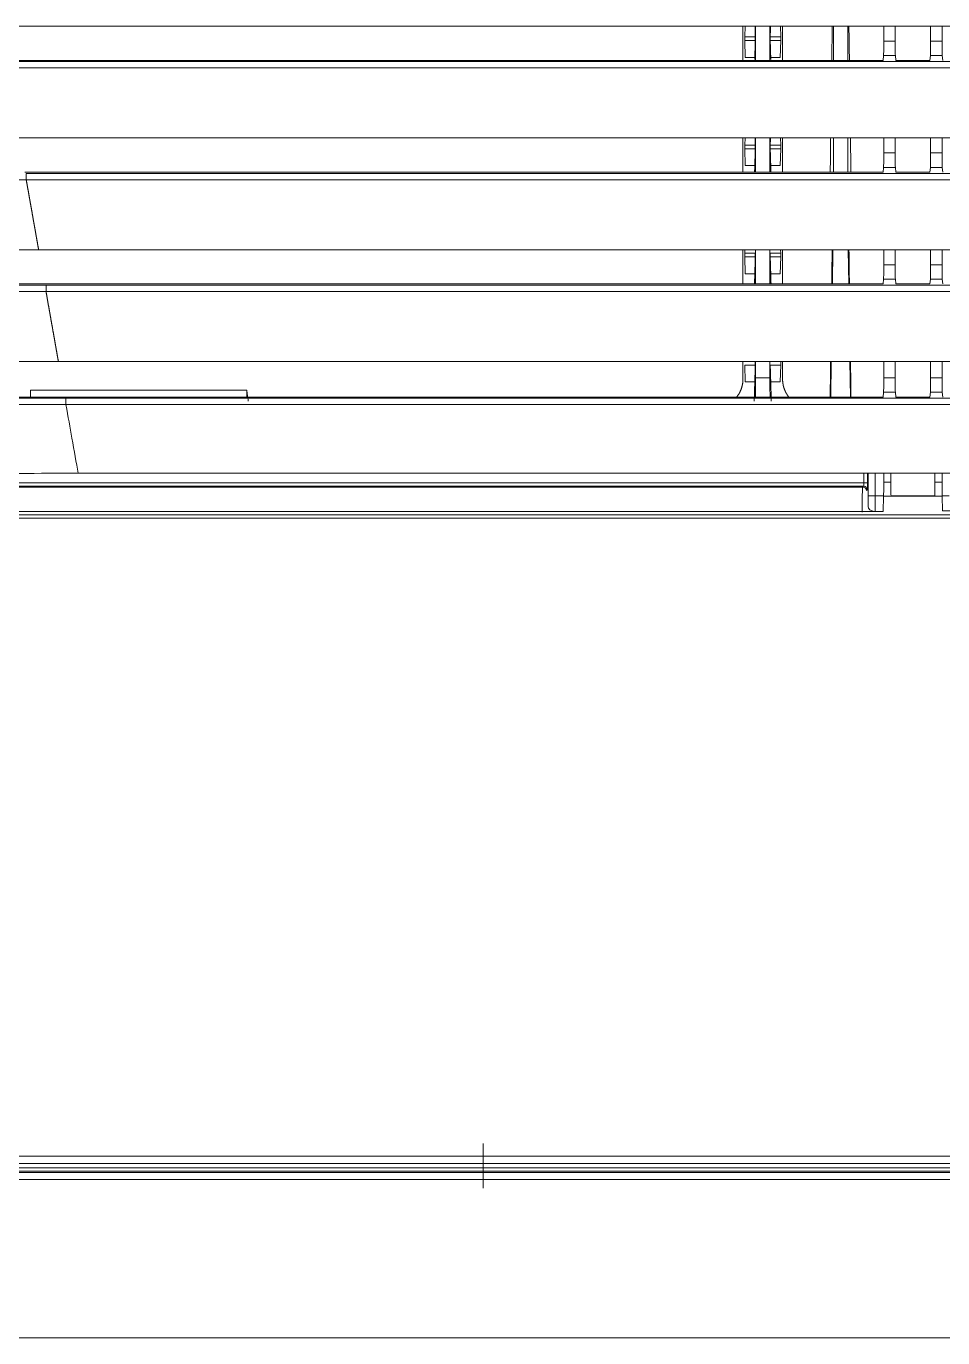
# Model space of a CAD drawing. Header units: inches. Extents: x 3778 to 56227, y -16914 to 35091.
# Drawn here: x 45700.4 to 45828.1, y 16069.8 to 16252.5 of the extents above; entities that cross this region are included whole.
import ezdxf

# ---------------------------------------------------------------- set-up
doc = ezdxf.new("R2010")
doc.units = ezdxf.units.IN
doc.header["$LTSCALE"] = 100
doc.header["$MEASUREMENT"] = 0
doc.layers.add('mark-B', color=2, linetype='Continuous', lineweight=20)
doc.layers.add('RC-LIGHT', color=7, linetype='Continuous')

# ---------------------------------------------------------------- blocks, each defined once
blk = doc.blocks.new('무풍1way 일반')
at = {"layer": 'mark-B'}
for p, q in [((-358.19, -177.07), (-234.95, -177.07)), ((-254.56, -181.84), (-254.56, -177.07)), ((-254.25, -177.07), (-254.3, -178.56)), ((-252.8, -177.07), (-252.8, -181.84)), ((-250.8, -181.84), (-250.8, -177.07)), ((-249.3, -178.56), (-249.35, -177.07)), ((-249.04, -177.07), (-249.04, -181.84)), ((-241.97, -181.84), (-241.97, -177.07)), ((-241.97, -181.84), (-241.97, -177.07)), ((-239.96, -177.07), (-239.96, -181.84)), ((-239.96, -177.07), (-239.96, -181.84)), ((-234.95, -179.17), (-234.95, -177.07)), ((-234.95, -177.07), (-233.35, -177.07)), ((-233.35, -177.07), (-233.35, -179.17)), ((-233.35, -177.07), (-228.42, -177.07)), ((-228.42, -179.17), (-228.42, -177.07)), ((-228.42, -177.07), (-226.82, -177.07)), ((-226.82, -179.17), (-226.82, -177.07)), ((-226.82, -177.07), (-109.43, -177.07)), ((-254.3, -178.56), (-252.84, -178.56)), ((-250.76, -178.56), (-249.3, -178.56)), ((-254.3, -179.08), (-254.23, -181.43)), ((-252.84, -179.08), (-254.3, -179.08)), ((-249.3, -179.08), (-250.76, -179.08)), ((-249.37, -181.43), (-249.3, -179.08)), ((-234.95, -179.17), (-233.35, -179.17)), ((-228.42, -179.17), (-226.82, -179.17)), ((-235.05, -181.84), (-357.34, -181.84)), ((-357.16, -182.01), (357.16, -182.01)), ((-252.91, -181.43), (-254.23, -181.43)), ((-249.37, -181.43), (-250.69, -181.43)), ((-235.05, -181.84), (-234.97, -181.17)), ((-233.33, -181.17), (-234.97, -181.17)), ((-233.33, -181.17), (-233.25, -181.84)), ((-228.52, -181.84), (-233.25, -181.84)), ((-228.52, -181.84), (-228.44, -181.17)), ((-226.8, -181.17), (-228.44, -181.17)), ((-226.72, -181.84), (-226.8, -181.17)), ((357.16, -182.89), (-357.16, -182.89)), ((-355.43, -192.64), (-234.95, -192.64)), ((-254.56, -197.41), (-254.56, -192.64)), ((-254.27, -192.64), (-254.3, -193.62)), ((-254.3, -193.62), (-252.84, -193.62)), ((-252.8, -192.64), (-252.8, -197.41)), ((-250.8, -197.41), (-250.8, -192.64)), ((-250.76, -193.62), (-249.3, -193.62)), ((-249.3, -193.62), (-249.33, -192.64)), ((-249.04, -192.64), (-249.04, -197.41)), ((-241.97, -197.41), (-241.97, -192.64)), ((-241.97, -197.41), (-241.97, -192.64)), ((-239.96, -192.64), (-239.96, -197.41)), ((-239.96, -192.64), (-239.96, -197.41)), ((-234.95, -194.73), (-234.95, -192.64)), ((-234.95, -192.64), (-233.35, -192.64)), ((-233.35, -192.64), (-233.35, -194.73)), ((-233.35, -192.64), (-228.42, -192.64)), ((-228.42, -194.73), (-228.42, -192.64)), ((-228.42, -192.64), (-226.82, -192.64)), ((-226.82, -194.73), (-226.82, -192.64)), ((-226.82, -192.64), (-109.43, -192.64)), ((-254.3, -194.14), (-254.23, -196.49)), ((-252.84, -194.14), (-254.3, -194.14)), ((-249.3, -194.14), (-250.76, -194.14)), ((-249.37, -196.49), (-249.3, -194.14)), ((-234.95, -194.73), (-233.35, -194.73)), ((-228.42, -194.73), (-226.82, -194.73)), ((-252.91, -196.49), (-254.23, -196.49)), ((-249.37, -196.49), (-250.69, -196.49)), ((-235.05, -197.41), (-234.97, -196.74)), ((-233.33, -196.74), (-234.97, -196.74)), ((-233.33, -196.74), (-233.25, -197.41)), ((-228.52, -197.41), (-228.44, -196.74)), ((-226.8, -196.74), (-228.44, -196.74)), ((-226.72, -197.41), (-226.8, -196.74)), ((-235.05, -197.41), (-354.59, -197.41)), ((-354.41, -197.57), (354.41, -197.57)), ((354.41, -198.46), (-354.41, -198.46)), ((-228.52, -197.41), (-233.25, -197.41)), ((-352.68, -208.2), (-234.95, -208.2)), ((-254.56, -212.97), (-254.56, -208.2)), ((-254.28, -208.2), (-254.3, -208.68)), ((-252.8, -208.2), (-252.8, -212.97)), ((-250.8, -212.97), (-250.8, -208.2)), ((-249.3, -208.68), (-249.32, -208.2)), ((-249.04, -208.2), (-249.04, -212.97)), ((-242.09, -212.97), (-242.03, -208.2)), ((-242.09, -212.97), (-242.03, -208.2)), ((-239.9, -208.2), (-239.83, -212.97)), ((-239.9, -208.2), (-239.83, -212.97)), ((-234.95, -210.3), (-234.95, -208.2)), ((-234.95, -208.2), (-233.35, -208.2)), ((-233.35, -208.2), (-233.35, -210.3)), ((-233.35, -208.2), (-228.42, -208.2)), ((-228.42, -210.3), (-228.42, -208.2)), ((-228.42, -208.2), (-226.82, -208.2)), ((-226.82, -210.3), (-226.82, -208.2)), ((-226.82, -208.2), (-109.43, -208.2)), ((-254.3, -208.68), (-252.84, -208.68)), ((-254.3, -209.2), (-254.23, -211.55)), ((-252.84, -209.2), (-254.3, -209.2)), ((-250.76, -208.68), (-249.3, -208.68)), ((-249.3, -209.2), (-250.76, -209.2)), ((-249.37, -211.55), (-249.3, -209.2)), ((-252.91, -211.55), (-254.23, -211.55)), ((-249.37, -211.55), (-250.69, -211.55)), ((-234.95, -210.3), (-233.35, -210.3)), ((-228.42, -210.3), (-226.82, -210.3)), ((-235.05, -212.97), (-351.84, -212.97)), ((-351.65, -213.14), (351.65, -213.14)), ((-235.05, -212.97), (-234.97, -212.3)), ((-233.33, -212.3), (-234.97, -212.3)), ((-233.33, -212.3), (-233.25, -212.97)), ((-228.52, -212.97), (-233.25, -212.97)), ((-228.52, -212.97), (-228.44, -212.3)), ((-226.8, -212.3), (-228.44, -212.3)), ((-226.72, -212.97), (-226.8, -212.3)), ((351.65, -214.02), (-351.65, -214.02)), ((-349.93, -223.77), (-234.95, -223.77)), ((-254.56, -226.23), (-254.56, -223.76)), ((-254.3, -224.27), (-254.23, -226.61)), ((-252.84, -224.27), (-254.3, -224.27)), ((-252.8, -223.76), (-252.8, -226.05)), ((-250.8, -226.05), (-250.8, -223.76)), ((-249.3, -224.27), (-250.76, -224.27)), ((-249.37, -226.61), (-249.3, -224.27)), ((-249.04, -223.76), (-249.04, -226.23)), ((-242.32, -228.72), (-242.25, -223.77)), ((-242.32, -228.72), (-242.25, -223.77)), ((-239.67, -223.77), (-239.6, -228.72)), ((-239.67, -223.77), (-239.6, -228.72)), ((-234.95, -226.06), (-234.95, -223.77)), ((-234.95, -223.77), (-233.35, -223.77)), ((-233.35, -223.77), (-233.35, -226.06)), ((-233.35, -223.77), (-228.42, -223.77)), ((-228.42, -226.06), (-228.42, -223.77)), ((-228.42, -223.77), (-226.82, -223.77)), ((-226.82, -226.06), (-226.82, -223.77)), ((-226.82, -223.77), (-109.43, -223.77)), ((-252.8, -226.05), (-250.8, -226.05)), ((-234.95, -226.06), (-233.35, -226.06)), ((-228.42, -226.06), (-226.82, -226.06)), ((-353.82, -227.77), (-353.82, -228.72)), ((-323.69, -228.72), (-323.69, -227.77)), ((-252.91, -226.61), (-254.23, -226.61)), ((-249.37, -226.61), (-250.69, -226.61)), ((-235.05, -228.72), (-234.97, -228.06)), ((-233.33, -228.06), (-234.97, -228.06)), ((-233.33, -228.06), (-233.25, -228.72)), ((-228.52, -228.72), (-228.44, -228.06)), ((-226.8, -228.06), (-228.44, -228.06)), ((-226.72, -228.72), (-226.8, -228.06)), ((-235.05, -228.72), (-349.05, -228.72)), ((-348.87, -228.89), (348.87, -228.89)), ((348.87, -229.77), (-348.87, -229.77)), ((-228.52, -228.72), (-233.25, -228.72)), ((-396.03, -240.65), (-237.72, -240.65)), ((-396.03, -240.65), (-237.72, -240.65)), ((-347.18, -239.33), (-234.95, -239.33)), ((-237.72, -240.65), (-237.72, -239.33)), ((-237.72, -240.65), (-237.72, -239.33)), ((-237.22, -240.65), (-237.72, -240.65)), ((-237.22, -240.65), (-237.72, -240.65)), ((-237.22, -239.33), (-237.22, -240.65)), ((-237.22, -239.33), (-237.22, -240.65)), ((-237.12, -242.49), (-237.12, -239.33)), ((-237.12, -242.49), (-237.12, -239.33)), ((-236.12, -239.33), (-236.12, -242.48)), ((-236.12, -239.33), (-236.12, -242.48)), ((-234.95, -240.59), (-234.95, -239.33)), ((-234.95, -239.33), (-233.95, -239.33)), ((-234.95, -240.59), (-233.95, -240.59)), ((-233.95, -239.33), (-233.95, -240.59)), ((-233.95, -239.33), (-227.82, -239.33)), ((-227.82, -240.59), (-227.82, -239.33)), ((-227.82, -239.33), (-226.82, -239.33)), ((-227.82, -240.59), (-226.82, -240.59)), ((-226.82, -240.59), (-226.82, -239.33)), ((-226.82, -239.33), (-109.43, -239.33)), ((-237.75, -241.15), (-431.52, -241.15)), ((-237.75, -241.15), (-431.52, -241.15)), ((-410.46, -241.26), (-237.86, -241.26)), ((-410.46, -241.26), (-237.86, -241.26)), ((-237.86, -241.26), (-237.75, -241.15)), ((-237.86, -241.26), (-237.75, -241.15)), ((-237.25, -241.65), (-237.36, -241.76)), ((-237.25, -241.65), (-237.36, -241.76)), ((-236.12, -242.48), (-234.96, -242.48)), ((-236.12, -242.48), (-234.96, -242.48)), ((-234.96, -242.54), (-235.04, -244.65)), ((-234.15, -242.54), (-234.96, -242.54)), ((-233.94, -242.54), (-234.15, -242.54)), ((-233.94, -242.48), (-227.83, -242.48)), ((-233.94, -242.48), (-227.83, -242.48)), ((-233.94, -242.54), (-227.83, -242.54)), ((-227.62, -242.54), (-227.83, -242.54)), ((-226.81, -242.54), (-227.62, -242.54)), ((-226.81, -242.48), (-225.82, -242.48)), ((-226.81, -242.48), (-225.82, -242.48)), ((-226.81, -242.54), (-226.74, -244.58)), ((-235.04, -244.65), (-437.6, -244.65)), ((-226.74, -244.58), (-109.52, -244.58)), ((476.32, -245.6), (-476.32, -245.6)), ((-464.1, -245.12), (464.1, -245.12)), ((-290.77, -332.68), (-290.77, -337.43)), ((-290.77, -337.57), (-290.77, -332.93)), ((-290.77, -333.08), (-290.77, -335.12)), ((-290.77, -333.78), (-290.77, -333.1)), ((-290.77, -333.44), (-290.77, -338.93)), ((-290.77, -334.62), (-290.77, -333.56)), ((-290.77, -335.68), (-290.77, -333.78)), ((-290.77, -333.79), (-290.77, -334.37)), ((-290.77, -333.93), (-290.77, -337.94)), ((-290.77, -338.1), (-290.77, -334.6)), ((-290.77, -335.12), (-290.77, -335.73)), ((-290.77, -337.43), (-290.77, -338.28)), ((-290.77, -338.03), (-290.77, -337.57))]:
    blk.add_line(p, q, dxfattribs=at)
for centre, major_axis, ratio, start_param, end_param in [((-234.97, -179.17), (0, -2.01), 0.008727, 0.069813, 1.570796), ((-233.33, -179.17), (0, -2.01), 0.008727, 4.712389, 6.213372), ((-228.44, -179.17), (0, -2.01), 0.008727, 0.069813, 1.570796), ((-226.8, -179.17), (0, -2.01), 0.008727, 4.712389, 6.213372), ((-234.97, -194.73), (0, -2.01), 0.008727, 0.069813, 1.570796), ((-233.33, -194.73), (0, -2.01), 0.008727, 4.712389, 6.213372), ((-228.44, -194.73), (0, -2.01), 0.008727, 0.069813, 1.570796), ((-226.8, -194.73), (0, -2.01), 0.008727, 4.712389, 6.213372), ((-234.97, -210.3), (0, -2.01), 0.008727, 0.069813, 1.570796), ((-233.33, -210.3), (0, -2.01), 0.008727, 4.712389, 6.213372), ((-228.44, -210.3), (0, -2.01), 0.008727, 0.069813, 1.570796), ((-226.8, -210.3), (0, -2.01), 0.008727, 4.712389, 6.213372), ((-234.97, -226.06), (0, -2.01), 0.008727, 0.069814, 1.570796), ((-233.33, -226.06), (0, -2.01), 0.008727, 4.712389, 6.213371), ((-228.44, -226.06), (0, -2.01), 0.008727, 0.069814, 1.570796), ((-226.8, -226.06), (0, -2.01), 0.008727, 4.712389, 6.213371), ((-237.75, -240.65), (-0.001, -0.502), 0.069841, 0.034992, 1.570882), ((-237.75, -240.65), (-0.001, -0.502), 0.069841, 0.034992, 1.570882), ((-237.25, -240.65), (0, -1), 0.034921, 0.034928, 1.570818), ((-237.25, -240.65), (0, -1), 0.034921, 0.034928, 1.570818), ((-234.97, -240.59), (0, -2.01), 0.008727, 0.245636, 1.570796), ((-233.93, -240.59), (0, -2.01), 0.008727, 4.712389, 6.033203), ((-227.84, -240.59), (0, -2.01), 0.008727, 0.249983, 1.570796), ((-226.8, -240.59), (0, -2.01), 0.008727, 4.712389, 6.037549), ((-237.86, -244.77), (0, -3.51), 0.029932, 3.176515, 4.712405), ((-237.86, -244.77), (0, -3.51), 0.029932, 3.176515, 4.712405), ((-237.86, -241.76), (-0.355, 0.355), 0.998782, 3.927295, 5.497483), ((-237.86, -241.76), (-0.355, 0.355), 0.998782, 3.927295, 5.497483), ((-237.75, -241.65), (-0.355, 0.355), 0.998782, 3.927295, 5.497483), ((-237.75, -241.65), (-0.355, 0.355), 0.998782, 3.927295, 5.497483), ((-237.19, -242.53), (0, -2.01), 0.034921, 0.785419, 1.588271), ((-237.19, -242.53), (0, -2.01), 0.034921, 0.785419, 1.588271), ((-236.12, -242.49), (-1, 0), 0.017452, 4.712389, 6.248273), ((-236.12, -242.49), (-1, 0), 0.017452, 4.712389, 6.248273), ((-236.19, -242.53), (0, -3.01), 0.023281, 0.785408, 1.588259), ((-236.19, -242.53), (0, -3.01), 0.023281, 0.785408, 1.588259), ((-236.14, -243.95), (-1, 0.04), 0.706884, 0.04936, 1.516504), ((-236.14, -243.95), (-1, 0.04), 0.706884, 0.04936, 1.516504)]:
    blk.add_ellipse(centre, major_axis=major_axis, ratio=ratio, start_param=start_param, end_param=end_param, dxfattribs=at)
for points, degree in [([(-252.88, -177.07), (-252.84, -178.56)], 1), ([(-250.76, -178.56), (-250.72, -177.07)], 1), ([(-242.12, -177.07), (-242.19, -181.84)], 1), ([(-242.12, -177.07), (-242.19, -181.84)], 1), ([(-239.8, -177.07), (-239.78, -178.66), (-239.76, -180.25), (-239.73, -181.84)], 3), ([(-239.8, -177.07), (-239.78, -178.66), (-239.76, -180.25), (-239.73, -181.84)], 3), ([(-252.84, -178.56), (-252.84, -178.6), (-252.84, -178.74), (-252.84, -178.9), (-252.84, -179.04), (-252.84, -179.08)], 2), ([(-250.76, -179.08), (-250.76, -179.04), (-250.76, -178.9), (-250.76, -178.74), (-250.76, -178.6), (-250.76, -178.56)], 2), ([(-252.84, -179.08), (-252.91, -181.43)], 1), ([(-250.69, -181.43), (-250.76, -179.08)], 1), ([(-252.91, -181.43), (-252.92, -181.72)], 1), ([(-250.68, -181.72), (-250.69, -181.43)], 1), ([(-252.87, -192.64), (-252.84, -193.62)], 1), ([(-252.84, -193.62), (-252.84, -193.66), (-252.84, -193.8), (-252.84, -193.96), (-252.84, -194.1), (-252.84, -194.14)], 2), ([(-250.76, -193.62), (-250.73, -192.64)], 1), ([(-250.76, -194.14), (-250.76, -194.1), (-250.76, -193.96), (-250.76, -193.8), (-250.76, -193.66), (-250.76, -193.62)], 2), ([(-242.34, -192.64), (-242.4, -197.41)], 1), ([(-242.34, -192.64), (-242.4, -197.41)], 1), ([(-239.58, -192.64), (-239.56, -194.23), (-239.54, -195.82), (-239.52, -197.41)], 3), ([(-239.58, -192.64), (-239.56, -194.23), (-239.54, -195.82), (-239.52, -197.41)], 3), ([(-252.84, -194.14), (-252.91, -196.49)], 1), ([(-250.69, -196.49), (-250.76, -194.14)], 1), ([(-252.91, -196.49), (-252.94, -197.41)], 1), ([(-250.66, -197.41), (-250.69, -196.49)], 1), ([(-242.13, -208.2), (-242.2, -212.97)], 1), ([(-242.13, -208.2), (-242.2, -212.97)], 1), ([(-239.79, -208.2), (-239.77, -209.79), (-239.75, -211.38), (-239.73, -212.97)], 3), ([(-239.79, -208.2), (-239.77, -209.79), (-239.75, -211.38), (-239.73, -212.97)], 3), ([(-252.84, -209.2), (-252.91, -211.55)], 1), ([(-252.84, -208.68), (-252.84, -208.72), (-252.84, -208.86), (-252.84, -209.02), (-252.84, -209.16), (-252.84, -209.2)], 2), ([(-250.76, -209.2), (-250.76, -209.16), (-250.76, -209.02), (-250.76, -208.86), (-250.76, -208.72), (-250.76, -208.68)], 2), ([(-250.69, -211.55), (-250.76, -209.2)], 1), ([(-252.91, -211.55), (-252.95, -212.97)], 1), ([(-250.65, -212.97), (-250.69, -211.55)], 1), ([(-252.84, -224.27), (-252.91, -226.61)], 1), ([(-252.84, -223.74), (-252.84, -223.78), (-252.84, -223.92), (-252.84, -224.08), (-252.84, -224.22), (-252.84, -224.27)], 2), ([(-250.69, -226.61), (-250.76, -224.27)], 1), ([(-242.35, -223.77), (-242.41, -228.72)], 1), ([(-242.35, -223.77), (-242.41, -228.72)], 1), ([(-239.58, -223.77), (-239.55, -225.42), (-239.53, -227.07), (-239.51, -228.72)], 3), ([(-239.58, -223.77), (-239.55, -225.42), (-239.53, -227.07), (-239.51, -228.72)], 3), ([(-323.69, -227.77), (-353.82, -227.77)], 1), ([(-323.47, -229.28), (-323.69, -227.77)], 1), ([(-252.91, -226.61), (-252.99, -229.28)], 1), ([(-250.61, -229.28), (-250.69, -226.61)], 1), ([(-449.65, -336.71), (-299.77, -336.71), (-149.88, -336.71), (0, -336.71)], 3), ([(-449.65, -336.71), (-299.77, -336.71), (-149.88, -336.71), (0, -336.71)], 3), ([(-164.96, -336.56), (-247.78, -336.56), (-330.6, -336.56), (-413.41, -336.56)], 3), ([(-164.96, -336.56), (-247.78, -336.56), (-330.6, -336.56), (-413.41, -336.56)], 3)]:
    blk.add_open_spline(points, degree=degree, dxfattribs=at)
for points, degree, knots in [([(-254.3, -178.56), (-254.3, -178.56), (-254.3, -178.56), (-254.3, -178.57), (-254.3, -178.57), (-254.3, -178.58), (-254.3, -178.58), (-254.3, -178.59), (-254.3, -178.59), (-254.3, -178.6), (-254.3, -178.6), (-254.3, -178.61), (-254.3, -178.62), (-254.3, -178.62), (-254.3, -178.63), (-254.3, -178.64), (-254.3, -178.64), (-254.3, -178.65), (-254.3, -178.65), (-254.3, -178.66), (-254.3, -178.67), (-254.3, -178.68), (-254.3, -178.68), (-254.3, -178.69), (-254.3, -178.7), (-254.3, -178.7), (-254.3, -178.71), (-254.3, -178.72), (-254.3, -178.73), (-254.3, -178.73), (-254.3, -178.74), (-254.3, -178.75), (-254.3, -178.75), (-254.3, -178.76), (-254.3, -178.77), (-254.3, -178.78), (-254.3, -178.78), (-254.3, -178.79), (-254.3, -178.8), (-254.3, -178.8), (-254.3, -178.81), (-254.3, -178.82), (-254.3, -178.83), (-254.3, -178.85), (-254.3, -178.86), (-254.3, -178.88), (-254.3, -178.89), (-254.3, -178.91), (-254.3, -178.92), (-254.3, -178.93), (-254.3, -178.95), (-254.3, -178.96), (-254.3, -178.98), (-254.3, -178.99), (-254.3, -179), (-254.3, -179.02), (-254.3, -179.03), (-254.3, -179.04), (-254.3, -179.05), (-254.3, -179.06), (-254.3, -179.07), (-254.3, -179.08), (-254.3, -179.08)], 3, [0, 0, 0, 0, 0.013747, 0.027429, 0.041048, 0.054602, 0.068093, 0.08152, 0.094883, 0.108181, 0.121416, 0.134587, 0.147694, 0.160737, 0.173716, 0.186631, 0.199482, 0.212269, 0.224992, 0.237651, 0.250246, 0.262777, 0.275245, 0.287648, 0.299987, 0.312263, 0.324474, 0.336622, 0.348705, 0.360725, 0.372681, 0.384573, 0.3964, 0.408164, 0.419864, 0.4315, 0.443072, 0.454581, 0.466025, 0.477405, 0.488722, 0.499974, 0.52253, 0.545343, 0.568414, 0.591742, 0.615327, 0.63917, 0.66327, 0.687627, 0.712242, 0.737115, 0.762244, 0.787632, 0.813276, 0.839179, 0.865338, 0.891756, 0.91843, 0.945363, 0.972553, 1, 1, 1, 1]), ([(-249.3, -179.08), (-249.3, -179.08), (-249.3, -179.08), (-249.3, -179.07), (-249.3, -179.07), (-249.3, -179.06), (-249.3, -179.06), (-249.3, -179.05), (-249.3, -179.05), (-249.3, -179.04), (-249.3, -179.03), (-249.3, -179.03), (-249.3, -179.02), (-249.3, -179.02), (-249.3, -179.01), (-249.3, -179), (-249.3, -179), (-249.3, -178.99), (-249.3, -178.98), (-249.3, -178.98), (-249.3, -178.97), (-249.3, -178.96), (-249.3, -178.96), (-249.3, -178.95), (-249.3, -178.94), (-249.3, -178.93), (-249.3, -178.93), (-249.3, -178.92), (-249.3, -178.91), (-249.3, -178.91), (-249.3, -178.9), (-249.3, -178.89), (-249.3, -178.88), (-249.3, -178.88), (-249.3, -178.87), (-249.3, -178.86), (-249.3, -178.85), (-249.3, -178.85), (-249.3, -178.84), (-249.3, -178.83), (-249.3, -178.83), (-249.3, -178.82), (-249.3, -178.8), (-249.3, -178.79), (-249.3, -178.78), (-249.3, -178.76), (-249.3, -178.75), (-249.3, -178.73), (-249.3, -178.72), (-249.3, -178.7), (-249.3, -178.69), (-249.3, -178.68), (-249.3, -178.66), (-249.3, -178.65), (-249.3, -178.64), (-249.3, -178.62), (-249.3, -178.61), (-249.3, -178.6), (-249.3, -178.59), (-249.3, -178.58), (-249.3, -178.57), (-249.3, -178.56), (-249.3, -178.56)], 3, [0, 0, 0, 0, 0.013748, 0.027432, 0.041052, 0.054607, 0.068099, 0.081527, 0.09489, 0.10819, 0.121425, 0.134597, 0.147704, 0.160748, 0.173727, 0.186643, 0.199494, 0.212281, 0.225005, 0.237664, 0.250259, 0.262791, 0.275258, 0.287661, 0.3, 0.312275, 0.324487, 0.336634, 0.348717, 0.360736, 0.372691, 0.384582, 0.39641, 0.408173, 0.419872, 0.431507, 0.443078, 0.454585, 0.466029, 0.477408, 0.488723, 0.499974, 0.522542, 0.545365, 0.568445, 0.591781, 0.615372, 0.639221, 0.663325, 0.687685, 0.712302, 0.737175, 0.762304, 0.78769, 0.813331, 0.839229, 0.865384, 0.891794, 0.918461, 0.945384, 0.972564, 1, 1, 1, 1]), ([(-254.3, -193.62), (-254.3, -193.62), (-254.3, -193.62), (-254.3, -193.63), (-254.3, -193.63), (-254.3, -193.64), (-254.3, -193.64), (-254.3, -193.65), (-254.3, -193.65), (-254.3, -193.66), (-254.3, -193.67), (-254.3, -193.67), (-254.3, -193.68), (-254.3, -193.68), (-254.3, -193.69), (-254.3, -193.7), (-254.3, -193.7), (-254.3, -193.71), (-254.3, -193.72), (-254.3, -193.72), (-254.3, -193.73), (-254.3, -193.74), (-254.3, -193.74), (-254.3, -193.75), (-254.3, -193.76), (-254.3, -193.77), (-254.3, -193.77), (-254.3, -193.78), (-254.3, -193.79), (-254.3, -193.79), (-254.3, -193.8), (-254.3, -193.81), (-254.3, -193.82), (-254.3, -193.82), (-254.3, -193.83), (-254.3, -193.84), (-254.3, -193.85), (-254.3, -193.85), (-254.3, -193.86), (-254.3, -193.87), (-254.3, -193.87), (-254.3, -193.88), (-254.3, -193.9), (-254.3, -193.91), (-254.3, -193.92), (-254.3, -193.94), (-254.3, -193.95), (-254.3, -193.97), (-254.3, -193.98), (-254.3, -194), (-254.3, -194.01), (-254.3, -194.02), (-254.3, -194.04), (-254.3, -194.05), (-254.3, -194.06), (-254.3, -194.08), (-254.3, -194.09), (-254.3, -194.1), (-254.3, -194.11), (-254.3, -194.12), (-254.3, -194.13), (-254.3, -194.14), (-254.3, -194.14)], 3, [0, 0, 0, 0, 0.013747, 0.027429, 0.041048, 0.054602, 0.068093, 0.08152, 0.094883, 0.108181, 0.121416, 0.134587, 0.147694, 0.160737, 0.173716, 0.186631, 0.199482, 0.212269, 0.224992, 0.237651, 0.250246, 0.262777, 0.275245, 0.287648, 0.299987, 0.312263, 0.324474, 0.336622, 0.348705, 0.360725, 0.372681, 0.384573, 0.3964, 0.408164, 0.419864, 0.4315, 0.443072, 0.454581, 0.466025, 0.477405, 0.488722, 0.499974, 0.52253, 0.545343, 0.568414, 0.591742, 0.615327, 0.63917, 0.66327, 0.687627, 0.712242, 0.737115, 0.762244, 0.787632, 0.813276, 0.839179, 0.865338, 0.891756, 0.91843, 0.945363, 0.972553, 1, 1, 1, 1]), ([(-249.3, -194.14), (-249.3, -194.14), (-249.3, -194.14), (-249.3, -194.13), (-249.3, -194.13), (-249.3, -194.12), (-249.3, -194.12), (-249.3, -194.11), (-249.3, -194.11), (-249.3, -194.1), (-249.3, -194.1), (-249.3, -194.09), (-249.3, -194.08), (-249.3, -194.08), (-249.3, -194.07), (-249.3, -194.06), (-249.3, -194.06), (-249.3, -194.05), (-249.3, -194.05), (-249.3, -194.04), (-249.3, -194.03), (-249.3, -194.02), (-249.3, -194.02), (-249.3, -194.01), (-249.3, -194), (-249.3, -194), (-249.3, -193.99), (-249.3, -193.98), (-249.3, -193.97), (-249.3, -193.97), (-249.3, -193.96), (-249.3, -193.95), (-249.3, -193.95), (-249.3, -193.94), (-249.3, -193.93), (-249.3, -193.92), (-249.3, -193.92), (-249.3, -193.91), (-249.3, -193.9), (-249.3, -193.9), (-249.3, -193.89), (-249.3, -193.88), (-249.3, -193.87), (-249.3, -193.85), (-249.3, -193.84), (-249.3, -193.82), (-249.3, -193.81), (-249.3, -193.79), (-249.3, -193.78), (-249.3, -193.77), (-249.3, -193.75), (-249.3, -193.74), (-249.3, -193.72), (-249.3, -193.71), (-249.3, -193.7), (-249.3, -193.68), (-249.3, -193.67), (-249.3, -193.66), (-249.3, -193.65), (-249.3, -193.64), (-249.3, -193.63), (-249.3, -193.62), (-249.3, -193.62)], 3, [0, 0, 0, 0, 0.013748, 0.027432, 0.041052, 0.054607, 0.068099, 0.081527, 0.09489, 0.10819, 0.121425, 0.134597, 0.147704, 0.160748, 0.173727, 0.186643, 0.199494, 0.212281, 0.225005, 0.237664, 0.250259, 0.262791, 0.275258, 0.287661, 0.3, 0.312275, 0.324487, 0.336634, 0.348717, 0.360736, 0.372691, 0.384582, 0.39641, 0.408173, 0.419872, 0.431507, 0.443078, 0.454585, 0.466029, 0.477408, 0.488723, 0.499974, 0.522542, 0.545365, 0.568445, 0.591781, 0.615372, 0.639221, 0.663325, 0.687685, 0.712302, 0.737175, 0.762304, 0.78769, 0.813331, 0.839229, 0.865384, 0.891794, 0.918461, 0.945384, 0.972564, 1, 1, 1, 1]), ([(-354.41, -198.46), (-354.75, -198.46), (-355.09, -198.46), (-355.77, -198.46), (-356.79, -198.46), (-359.17, -198.46), (-361.21, -198.45), (-365.28, -198.45), (-368, -198.44), (-376.16, -198.43), (-381.6, -198.41), (-389.76, -198.38), (-392.48, -198.37), (-397.91, -198.34), (-400.63, -198.32), (-406.07, -198.29), (-408.79, -198.27), (-414.22, -198.24), (-416.94, -198.22), (-422.38, -198.18), (-425.1, -198.16), (-430.53, -198.11), (-433.25, -198.09), (-438.69, -198.05), (-441.4, -198.03), (-446.84, -197.99), (-449.56, -197.97), (-457.71, -197.91), (-463.15, -197.88), (-471.31, -197.85), (-474.03, -197.84), (-479.46, -197.83), (-482.18, -197.83), (-484.9, -197.83)], 3, [0, 0, 0, 0, 0.007812, 0.007812, 0.015625, 0.03125, 0.0625, 0.0625, 0.125, 0.125, 0.25, 0.25, 0.3125, 0.3125, 0.375, 0.375, 0.4375, 0.4375, 0.5, 0.5, 0.5625, 0.5625, 0.625, 0.625, 0.6875, 0.6875, 0.75, 0.75, 0.875, 0.875, 0.9375, 0.9375, 1, 1, 1, 1]), ([(-354.41, -197.57), (-354.41, -197.58), (-354.41, -197.59), (-354.41, -197.62), (-354.41, -197.65), (-354.41, -197.71), (-354.41, -197.74), (-354.41, -197.83), (-354.41, -197.87), (-354.41, -197.96), (-354.41, -198.01), (-354.41, -198.11), (-354.41, -198.16), (-354.41, -198.26), (-354.41, -198.3), (-354.41, -198.39), (-354.41, -198.42), (-354.41, -198.46)], 3, [0, 0, 0, 0, 0.125, 0.125, 0.25, 0.25, 0.375, 0.375, 0.5, 0.5, 0.625, 0.625, 0.75, 0.75, 0.875, 0.875, 1, 1, 1, 1]), ([(-354.41, -198.46), (-354.4, -198.49), (-354.39, -198.55), (-354.37, -198.64), (-354.36, -198.74), (-354.34, -198.83), (-354.32, -198.92), (-354.31, -199.02), (-354.29, -199.11), (-354.27, -199.2), (-354.26, -199.29), (-354.24, -199.39), (-354.23, -199.48), (-354.21, -199.57), (-354.19, -199.66), (-354.18, -199.75), (-354.16, -199.84), (-354.14, -199.93), (-354.13, -200.02), (-354.11, -200.11), (-354.1, -200.2), (-354.08, -200.29), (-354.06, -200.38), (-354.05, -200.47), (-354.03, -200.56), (-354.02, -200.65), (-354, -200.74), (-353.99, -200.83), (-353.97, -200.92), (-353.95, -201.01), (-353.94, -201.1), (-353.92, -201.18), (-353.91, -201.27), (-353.89, -201.36), (-353.88, -201.45), (-353.86, -201.53), (-353.85, -201.62), (-353.83, -201.71), (-353.82, -201.79), (-353.8, -201.88), (-353.78, -201.97), (-353.77, -202.05), (-353.75, -202.14), (-353.74, -202.22), (-353.72, -202.31), (-353.71, -202.39), (-353.69, -202.48), (-353.68, -202.56), (-353.66, -202.65), (-353.65, -202.73), (-353.63, -202.82), (-353.62, -202.9), (-353.6, -202.98), (-353.59, -203.07), (-353.58, -203.15), (-353.56, -203.23), (-353.55, -203.32), (-353.53, -203.4), (-353.52, -203.48), (-353.5, -203.56), (-353.49, -203.65), (-353.47, -203.73), (-353.46, -203.81), (-353.44, -203.89), (-353.43, -203.97), (-353.42, -204.05), (-353.4, -204.13), (-353.39, -204.22), (-353.37, -204.3), (-353.36, -204.38), (-353.34, -204.46), (-353.33, -204.54), (-353.32, -204.62), (-353.3, -204.7), (-353.29, -204.77), (-353.27, -204.85), (-353.26, -204.93), (-353.25, -205.01), (-353.23, -205.09), (-353.22, -205.17), (-353.2, -205.25), (-353.19, -205.32), (-353.18, -205.4), (-353.16, -205.48), (-353.15, -205.56), (-353.14, -205.63), (-353.12, -205.71), (-353.11, -205.79), (-353.1, -205.86), (-353.08, -205.94), (-353.07, -206.02), (-353.06, -206.09), (-353.04, -206.17), (-353.03, -206.24), (-353.02, -206.32), (-353, -206.39), (-352.99, -206.47), (-352.98, -206.54), (-352.96, -206.62), (-352.95, -206.69), (-352.94, -206.76), (-352.92, -206.84), (-352.91, -206.91), (-352.9, -206.98), (-352.88, -207.06), (-352.87, -207.13), (-352.86, -207.2), (-352.85, -207.28), (-352.83, -207.35), (-352.82, -207.42), (-352.81, -207.49), (-352.79, -207.56), (-352.78, -207.64), (-352.77, -207.71), (-352.76, -207.78), (-352.74, -207.85), (-352.73, -207.92), (-352.72, -207.99), (-352.71, -208.06), (-352.69, -208.13), (-352.69, -208.18), (-352.68, -208.2)], 3, [0, 0, 0, 0, 0.008438, 0.016875, 0.02531, 0.033743, 0.042175, 0.050606, 0.059035, 0.067462, 0.075889, 0.084314, 0.092737, 0.10116, 0.109581, 0.118001, 0.126419, 0.134836, 0.143253, 0.151668, 0.160081, 0.168494, 0.176906, 0.185317, 0.193726, 0.202135, 0.210542, 0.218949, 0.227355, 0.235759, 0.244163, 0.252566, 0.260968, 0.26937, 0.27777, 0.28617, 0.294569, 0.302968, 0.311365, 0.319762, 0.328159, 0.336554, 0.344949, 0.353344, 0.361738, 0.370132, 0.378525, 0.386917, 0.395309, 0.403701, 0.412092, 0.420483, 0.428874, 0.437264, 0.445654, 0.454044, 0.462434, 0.470823, 0.479212, 0.487601, 0.49599, 0.504379, 0.512767, 0.521156, 0.529544, 0.537933, 0.546321, 0.55471, 0.563098, 0.571487, 0.579875, 0.588264, 0.596653, 0.605043, 0.613432, 0.621822, 0.630212, 0.638602, 0.646992, 0.655383, 0.663774, 0.672166, 0.680558, 0.68895, 0.697343, 0.705737, 0.71413, 0.722525, 0.73092, 0.739315, 0.747711, 0.756108, 0.764506, 0.772904, 0.781303, 0.789702, 0.798102, 0.806503, 0.814905, 0.823308, 0.831712, 0.840116, 0.848521, 0.856928, 0.865335, 0.873743, 0.882152, 0.890562, 0.898974, 0.907386, 0.915799, 0.924214, 0.93263, 0.941047, 0.949465, 0.957884, 0.966305, 0.974727, 0.98315, 0.991574, 1, 1, 1, 1]), ([(-352.68, -208.2), (-358.12, -208.2), (-368.99, -208.33), (-385.24, -208.8), (-401.44, -209.46), (-417.59, -210.21), (-430.96, -210.83), (-438.97, -211.17), (-441.58, -211.28)], 3, [0, 0, 0, 0, 0.182341, 0.364682, 0.547023, 0.729364, 0.911705, 1, 1, 1, 1]), ([(-254.3, -208.68), (-254.3, -208.68), (-254.3, -208.69), (-254.3, -208.69), (-254.3, -208.7), (-254.3, -208.7), (-254.3, -208.71), (-254.3, -208.71), (-254.3, -208.72), (-254.3, -208.72), (-254.3, -208.73), (-254.3, -208.73), (-254.3, -208.74), (-254.3, -208.75), (-254.3, -208.75), (-254.3, -208.76), (-254.3, -208.77), (-254.3, -208.77), (-254.3, -208.78), (-254.3, -208.79), (-254.3, -208.79), (-254.3, -208.8), (-254.3, -208.81), (-254.3, -208.81), (-254.3, -208.82), (-254.3, -208.83), (-254.3, -208.83), (-254.3, -208.84), (-254.3, -208.85), (-254.3, -208.86), (-254.3, -208.86), (-254.3, -208.87), (-254.3, -208.88), (-254.3, -208.89), (-254.3, -208.89), (-254.3, -208.9), (-254.3, -208.91), (-254.3, -208.91), (-254.3, -208.92), (-254.3, -208.93), (-254.3, -208.94), (-254.3, -208.95), (-254.3, -208.96), (-254.3, -208.97), (-254.3, -208.99), (-254.3, -209), (-254.3, -209.02), (-254.3, -209.03), (-254.3, -209.04), (-254.3, -209.06), (-254.3, -209.07), (-254.3, -209.09), (-254.3, -209.1), (-254.3, -209.11), (-254.3, -209.13), (-254.3, -209.14), (-254.3, -209.15), (-254.3, -209.16), (-254.3, -209.17), (-254.3, -209.19), (-254.3, -209.19), (-254.3, -209.2), (-254.3, -209.2)], 3, [0, 0, 0, 0, 0.013747, 0.027429, 0.041048, 0.054602, 0.068093, 0.08152, 0.094883, 0.108181, 0.121416, 0.134587, 0.147694, 0.160737, 0.173716, 0.186631, 0.199482, 0.212269, 0.224992, 0.237651, 0.250246, 0.262777, 0.275245, 0.287648, 0.299987, 0.312263, 0.324474, 0.336622, 0.348705, 0.360725, 0.372681, 0.384573, 0.3964, 0.408164, 0.419864, 0.4315, 0.443072, 0.454581, 0.466025, 0.477405, 0.488722, 0.499974, 0.52253, 0.545343, 0.568414, 0.591742, 0.615327, 0.63917, 0.66327, 0.687627, 0.712242, 0.737115, 0.762244, 0.787632, 0.813276, 0.839179, 0.865338, 0.891756, 0.91843, 0.945363, 0.972553, 1, 1, 1, 1]), ([(-249.3, -209.2), (-249.3, -209.2), (-249.3, -209.2), (-249.3, -209.19), (-249.3, -209.19), (-249.3, -209.19), (-249.3, -209.18), (-249.3, -209.17), (-249.3, -209.17), (-249.3, -209.16), (-249.3, -209.16), (-249.3, -209.15), (-249.3, -209.15), (-249.3, -209.14), (-249.3, -209.13), (-249.3, -209.13), (-249.3, -209.12), (-249.3, -209.11), (-249.3, -209.11), (-249.3, -209.1), (-249.3, -209.09), (-249.3, -209.09), (-249.3, -209.08), (-249.3, -209.07), (-249.3, -209.07), (-249.3, -209.06), (-249.3, -209.05), (-249.3, -209.04), (-249.3, -209.04), (-249.3, -209.03), (-249.3, -209.02), (-249.3, -209.02), (-249.3, -209.01), (-249.3, -209), (-249.3, -208.99), (-249.3, -208.99), (-249.3, -208.98), (-249.3, -208.97), (-249.3, -208.96), (-249.3, -208.96), (-249.3, -208.95), (-249.3, -208.94), (-249.3, -208.93), (-249.3, -208.91), (-249.3, -208.9), (-249.3, -208.89), (-249.3, -208.87), (-249.3, -208.86), (-249.3, -208.84), (-249.3, -208.83), (-249.3, -208.81), (-249.3, -208.8), (-249.3, -208.79), (-249.3, -208.77), (-249.3, -208.76), (-249.3, -208.75), (-249.3, -208.73), (-249.3, -208.72), (-249.3, -208.71), (-249.3, -208.7), (-249.3, -208.69), (-249.3, -208.69), (-249.3, -208.68)], 3, [0, 0, 0, 0, 0.013748, 0.027432, 0.041052, 0.054607, 0.068099, 0.081527, 0.09489, 0.10819, 0.121425, 0.134597, 0.147704, 0.160748, 0.173727, 0.186643, 0.199494, 0.212281, 0.225005, 0.237664, 0.250259, 0.262791, 0.275258, 0.287661, 0.3, 0.312275, 0.324487, 0.336634, 0.348717, 0.360736, 0.372691, 0.384582, 0.39641, 0.408173, 0.419872, 0.431507, 0.443078, 0.454585, 0.466029, 0.477408, 0.488723, 0.499974, 0.522542, 0.545365, 0.568445, 0.591781, 0.615372, 0.639221, 0.663325, 0.687685, 0.712302, 0.737175, 0.762304, 0.78769, 0.813331, 0.839229, 0.865384, 0.891794, 0.918461, 0.945384, 0.972564, 1, 1, 1, 1]), ([(-351.65, -214.02), (-351.99, -214.02), (-352.33, -214.02), (-353.01, -214.02), (-354.03, -214.02), (-356.41, -214.02), (-358.45, -214.02), (-362.53, -214.01), (-365.25, -214.01), (-373.41, -213.99), (-378.84, -213.98), (-387, -213.95), (-389.72, -213.94), (-395.16, -213.91), (-397.88, -213.9), (-403.31, -213.86), (-406.03, -213.85), (-411.47, -213.81), (-414.18, -213.79), (-419.62, -213.76), (-422.34, -213.74), (-427.77, -213.69), (-430.49, -213.67), (-435.93, -213.63), (-438.65, -213.61), (-444.08, -213.57), (-446.8, -213.56), (-454.95, -213.5), (-460.39, -213.48), (-468.55, -213.44), (-471.27, -213.44), (-476.7, -213.42), (-479.42, -213.42), (-482.14, -213.42)], 3, [0, 0, 0, 0, 0.007812, 0.007812, 0.015625, 0.03125, 0.0625, 0.0625, 0.125, 0.125, 0.25, 0.25, 0.3125, 0.3125, 0.375, 0.375, 0.4375, 0.4375, 0.5, 0.5, 0.5625, 0.5625, 0.625, 0.625, 0.6875, 0.6875, 0.75, 0.75, 0.875, 0.875, 0.9375, 0.9375, 1, 1, 1, 1]), ([(-469.06, -212.94), (-464.16, -212.95), (-459.27, -212.95), (-449.49, -212.97), (-444.6, -212.98), (-437.26, -213), (-434.81, -213), (-429.92, -213.01), (-427.48, -213.02), (-422.59, -213.03), (-417.7, -213.04), (-410.36, -213.06), (-403.02, -213.08), (-398.13, -213.09), (-390.8, -213.1), (-385.9, -213.11), (-376.12, -213.12), (-368.78, -213.13), (-361.44, -213.13), (-356.55, -213.14), (-354.1, -213.14), (-351.65, -213.14)], 3, [0, 0, 0, 0, 0.125, 0.125, 0.25, 0.25, 0.3125, 0.3125, 0.375, 0.375, 0.4375, 0.5, 0.5625, 0.625, 0.625, 0.75, 0.75, 0.875, 0.9375, 0.9375, 1, 1, 1, 1]), ([(-443.05, -212.83), (-439.25, -212.84), (-435.45, -212.85), (-427.85, -212.86), (-424.05, -212.87), (-416.45, -212.89), (-412.65, -212.9), (-405.05, -212.91), (-401.25, -212.92), (-393.65, -212.93), (-389.85, -212.94), (-382.25, -212.95), (-378.45, -212.96), (-370.85, -212.96), (-367.04, -212.97), (-359.44, -212.97), (-355.64, -212.97), (-351.84, -212.97)], 3, [0, 0, 0, 0, 0.125, 0.125, 0.25, 0.25, 0.375, 0.375, 0.5, 0.5, 0.625, 0.625, 0.75, 0.75, 0.875, 0.875, 1, 1, 1, 1]), ([(-351.65, -213.14), (-351.65, -213.14), (-351.65, -213.15), (-351.65, -213.19), (-351.65, -213.21), (-351.65, -213.27), (-351.65, -213.31), (-351.65, -213.39), (-351.65, -213.43), (-351.65, -213.53), (-351.65, -213.58), (-351.65, -213.68), (-351.65, -213.73), (-351.65, -213.82), (-351.65, -213.87), (-351.65, -213.95), (-351.65, -213.99), (-351.65, -214.02)], 3, [0, 0, 0, 0, 0.125, 0.125, 0.25, 0.25, 0.375, 0.375, 0.5, 0.5, 0.625, 0.625, 0.75, 0.75, 0.875, 0.875, 1, 1, 1, 1]), ([(-351.65, -214.02), (-351.65, -214.05), (-351.64, -214.11), (-351.62, -214.21), (-351.6, -214.3), (-351.59, -214.39), (-351.57, -214.49), (-351.55, -214.58), (-351.54, -214.67), (-351.52, -214.77), (-351.5, -214.86), (-351.49, -214.95), (-351.47, -215.04), (-351.46, -215.13), (-351.44, -215.22), (-351.42, -215.32), (-351.41, -215.41), (-351.39, -215.5), (-351.38, -215.59), (-351.36, -215.68), (-351.34, -215.77), (-351.33, -215.86), (-351.31, -215.95), (-351.3, -216.04), (-351.28, -216.13), (-351.26, -216.22), (-351.25, -216.31), (-351.23, -216.39), (-351.22, -216.48), (-351.2, -216.57), (-351.19, -216.66), (-351.17, -216.75), (-351.16, -216.84), (-351.14, -216.92), (-351.12, -217.01), (-351.11, -217.1), (-351.09, -217.18), (-351.08, -217.27), (-351.06, -217.36), (-351.05, -217.44), (-351.03, -217.53), (-351.02, -217.62), (-351, -217.7), (-350.99, -217.79), (-350.97, -217.87), (-350.96, -217.96), (-350.94, -218.04), (-350.93, -218.13), (-350.91, -218.21), (-350.9, -218.3), (-350.88, -218.38), (-350.87, -218.46), (-350.85, -218.55), (-350.84, -218.63), (-350.82, -218.72), (-350.81, -218.8), (-350.79, -218.88), (-350.78, -218.96), (-350.76, -219.05), (-350.75, -219.13), (-350.73, -219.21), (-350.72, -219.29), (-350.71, -219.37), (-350.69, -219.46), (-350.68, -219.54), (-350.66, -219.62), (-350.65, -219.7), (-350.63, -219.78), (-350.62, -219.86), (-350.61, -219.94), (-350.59, -220.02), (-350.58, -220.1), (-350.56, -220.18), (-350.55, -220.26), (-350.54, -220.34), (-350.52, -220.42), (-350.51, -220.5), (-350.49, -220.58), (-350.48, -220.65), (-350.47, -220.73), (-350.45, -220.81), (-350.44, -220.89), (-350.42, -220.97), (-350.41, -221.04), (-350.4, -221.12), (-350.38, -221.2), (-350.37, -221.27), (-350.36, -221.35), (-350.34, -221.43), (-350.33, -221.5), (-350.32, -221.58), (-350.3, -221.66), (-350.29, -221.73), (-350.28, -221.81), (-350.26, -221.88), (-350.25, -221.96), (-350.24, -222.03), (-350.22, -222.11), (-350.21, -222.18), (-350.2, -222.25), (-350.18, -222.33), (-350.17, -222.4), (-350.16, -222.48), (-350.14, -222.55), (-350.13, -222.62), (-350.12, -222.7), (-350.11, -222.77), (-350.09, -222.84), (-350.08, -222.91), (-350.07, -222.99), (-350.05, -223.06), (-350.04, -223.13), (-350.03, -223.2), (-350.02, -223.27), (-350, -223.34), (-349.99, -223.41), (-349.98, -223.48), (-349.97, -223.56), (-349.95, -223.63), (-349.94, -223.7), (-349.93, -223.74), (-349.93, -223.77)], 3, [0, 0, 0, 0, 0.008438, 0.016875, 0.02531, 0.033743, 0.042175, 0.050606, 0.059035, 0.067462, 0.075889, 0.084314, 0.092737, 0.10116, 0.109581, 0.118001, 0.126419, 0.134836, 0.143253, 0.151668, 0.160081, 0.168494, 0.176906, 0.185317, 0.193726, 0.202135, 0.210542, 0.218949, 0.227355, 0.235759, 0.244163, 0.252566, 0.260968, 0.26937, 0.27777, 0.28617, 0.294569, 0.302968, 0.311365, 0.319762, 0.328159, 0.336554, 0.344949, 0.353344, 0.361738, 0.370132, 0.378525, 0.386917, 0.395309, 0.403701, 0.412092, 0.420483, 0.428874, 0.437264, 0.445654, 0.454044, 0.462434, 0.470823, 0.479212, 0.487601, 0.49599, 0.504379, 0.512767, 0.521156, 0.529544, 0.537933, 0.546321, 0.55471, 0.563098, 0.571487, 0.579875, 0.588264, 0.596653, 0.605043, 0.613432, 0.621822, 0.630212, 0.638602, 0.646992, 0.655383, 0.663774, 0.672166, 0.680558, 0.68895, 0.697343, 0.705737, 0.71413, 0.722525, 0.73092, 0.739315, 0.747711, 0.756108, 0.764506, 0.772904, 0.781303, 0.789702, 0.798102, 0.806503, 0.814905, 0.823308, 0.831712, 0.840116, 0.848521, 0.856928, 0.865335, 0.873743, 0.882152, 0.890562, 0.898974, 0.907386, 0.915799, 0.924214, 0.93263, 0.941047, 0.949465, 0.957884, 0.966305, 0.974727, 0.98315, 0.991574, 1, 1, 1, 1]), ([(-349.93, -223.77), (-355.37, -223.77), (-366.24, -223.89), (-382.5, -224.36), (-398.69, -225.02), (-414.84, -225.77), (-428.21, -226.4), (-436.22, -226.73), (-438.83, -226.84)], 3, [0, 0, 0, 0, 0.18233, 0.36466, 0.546989, 0.729319, 0.911649, 1, 1, 1, 1]), ([(-249.3, -224.27), (-249.3, -224.26), (-249.3, -224.26), (-249.3, -224.26), (-249.3, -224.25), (-249.3, -224.25), (-249.3, -224.24), (-249.3, -224.24), (-249.3, -224.23), (-249.3, -224.23), (-249.3, -224.22), (-249.3, -224.21), (-249.3, -224.21), (-249.3, -224.2), (-249.3, -224.2), (-249.3, -224.19), (-249.3, -224.18), (-249.3, -224.18), (-249.3, -224.17), (-249.3, -224.16), (-249.3, -224.16), (-249.3, -224.15), (-249.3, -224.14), (-249.3, -224.13), (-249.3, -224.13), (-249.3, -224.12), (-249.3, -224.11), (-249.3, -224.11), (-249.3, -224.1), (-249.3, -224.09), (-249.3, -224.08), (-249.3, -224.08), (-249.3, -224.07), (-249.3, -224.06), (-249.3, -224.06), (-249.3, -224.05), (-249.3, -224.04), (-249.3, -224.03), (-249.3, -224.03), (-249.3, -224.02), (-249.3, -224.01), (-249.3, -224), (-249.3, -223.99), (-249.3, -223.98), (-249.3, -223.96), (-249.3, -223.95), (-249.3, -223.93), (-249.3, -223.92), (-249.3, -223.9), (-249.3, -223.89), (-249.3, -223.88), (-249.3, -223.86), (-249.3, -223.85), (-249.3, -223.83), (-249.3, -223.82), (-249.3, -223.81), (-249.3, -223.8), (-249.3, -223.78), (-249.3, -223.77), (-249.3, -223.76), (-249.3, -223.75), (-249.3, -223.75), (-249.3, -223.74)], 3, [0, 0, 0, 0, 0.013748, 0.027432, 0.041052, 0.054607, 0.068099, 0.081527, 0.09489, 0.10819, 0.121425, 0.134597, 0.147704, 0.160748, 0.173727, 0.186643, 0.199494, 0.212281, 0.225005, 0.237664, 0.250259, 0.262791, 0.275258, 0.287661, 0.3, 0.312275, 0.324487, 0.336634, 0.348717, 0.360736, 0.372691, 0.384582, 0.39641, 0.408173, 0.419872, 0.431507, 0.443078, 0.454585, 0.466029, 0.477408, 0.488723, 0.499974, 0.522542, 0.545365, 0.568445, 0.591781, 0.615372, 0.639221, 0.663325, 0.687685, 0.712302, 0.737175, 0.762304, 0.78769, 0.813331, 0.839229, 0.865384, 0.891794, 0.918461, 0.945384, 0.972564, 1, 1, 1, 1]), ([(-255.46, -228.76), (-255.46, -228.76), (-255.45, -228.74), (-255.42, -228.71), (-255.39, -228.67), (-255.36, -228.63), (-255.33, -228.59), (-255.3, -228.54), (-255.27, -228.5), (-255.24, -228.46), (-255.21, -228.41), (-255.18, -228.37), (-255.15, -228.32), (-255.12, -228.28), (-255.1, -228.23), (-255.07, -228.19), (-255.05, -228.14), (-255.02, -228.09), (-255, -228.05), (-254.97, -228), (-254.95, -227.95), (-254.93, -227.9), (-254.9, -227.85), (-254.88, -227.8), (-254.86, -227.75), (-254.84, -227.7), (-254.82, -227.65), (-254.8, -227.6), (-254.78, -227.55), (-254.77, -227.49), (-254.75, -227.44), (-254.73, -227.39), (-254.72, -227.34), (-254.7, -227.28), (-254.69, -227.23), (-254.68, -227.18), (-254.66, -227.12), (-254.65, -227.07), (-254.64, -227.01), (-254.63, -226.96), (-254.62, -226.9), (-254.61, -226.85), (-254.6, -226.79), (-254.59, -226.74), (-254.59, -226.68), (-254.58, -226.63), (-254.58, -226.57), (-254.57, -226.51), (-254.57, -226.46), (-254.57, -226.4), (-254.56, -226.34), (-254.56, -226.29), (-254.56, -226.25), (-254.56, -226.23)], 3, [0, 0, 0, 0, 0.002142, 0.021167, 0.040229, 0.059329, 0.078466, 0.09764, 0.116852, 0.136102, 0.155389, 0.174714, 0.194076, 0.213477, 0.232915, 0.25239, 0.271904, 0.291456, 0.311045, 0.330673, 0.350339, 0.370043, 0.389785, 0.409565, 0.429383, 0.44924, 0.469135, 0.489069, 0.50904, 0.529051, 0.5491, 0.569187, 0.589313, 0.609478, 0.629681, 0.649923, 0.670204, 0.690523, 0.710882, 0.731279, 0.751715, 0.77219, 0.792704, 0.813258, 0.83385, 0.854481, 0.875152, 0.895862, 0.916611, 0.937399, 0.958227, 0.979094, 1, 1, 1, 1]), ([(-252.82, -228.73), (-252.81, -228.37), (-252.8, -227.06), (-252.8, -226.05)], 2, [0, 0, 0, 0.295232, 1, 1, 1]), ([(-250.8, -226.05), (-250.8, -227.05), (-250.79, -228.4), (-250.78, -228.77)], 2, [0, 0, 0, 0.691802, 1, 1, 1]), ([(-249.04, -226.23), (-249.04, -226.24), (-249.04, -226.26), (-249.04, -226.29), (-249.04, -226.32), (-249.04, -226.35), (-249.04, -226.38), (-249.03, -226.41), (-249.03, -226.44), (-249.03, -226.48), (-249.03, -226.51), (-249.03, -226.54), (-249.02, -226.57), (-249.02, -226.6), (-249.02, -226.63), (-249.02, -226.66), (-249.01, -226.69), (-249.01, -226.72), (-249.01, -226.75), (-249, -226.78), (-249, -226.81), (-248.99, -226.84), (-248.99, -226.87), (-248.98, -226.9), (-248.98, -226.93), (-248.97, -226.96), (-248.97, -226.99), (-248.96, -227.02), (-248.95, -227.05), (-248.95, -227.08), (-248.94, -227.11), (-248.94, -227.14), (-248.93, -227.17), (-248.92, -227.2), (-248.91, -227.22), (-248.91, -227.25), (-248.9, -227.28), (-248.89, -227.31), (-248.88, -227.34), (-248.87, -227.37), (-248.87, -227.4), (-248.86, -227.43), (-248.85, -227.45), (-248.84, -227.48), (-248.83, -227.51), (-248.82, -227.54), (-248.81, -227.57), (-248.8, -227.59), (-248.79, -227.62), (-248.78, -227.65), (-248.77, -227.68), (-248.76, -227.71), (-248.75, -227.73), (-248.74, -227.76), (-248.72, -227.79), (-248.71, -227.81), (-248.7, -227.84), (-248.69, -227.87), (-248.68, -227.89), (-248.67, -227.92), (-248.65, -227.95), (-248.64, -227.97), (-248.63, -228), (-248.61, -228.03), (-248.6, -228.05), (-248.59, -228.08), (-248.57, -228.1), (-248.56, -228.13), (-248.55, -228.15), (-248.53, -228.18), (-248.52, -228.21), (-248.5, -228.23), (-248.49, -228.26), (-248.48, -228.28), (-248.46, -228.3), (-248.45, -228.33), (-248.43, -228.35), (-248.42, -228.38), (-248.4, -228.4), (-248.38, -228.43), (-248.37, -228.45), (-248.35, -228.47), (-248.34, -228.5), (-248.32, -228.52), (-248.3, -228.54), (-248.29, -228.57), (-248.27, -228.59), (-248.25, -228.61), (-248.24, -228.64), (-248.22, -228.66), (-248.2, -228.68), (-248.18, -228.7), (-248.17, -228.73), (-248.15, -228.74), (-248.14, -228.75), (-248.14, -228.76)], 3, [0, 0, 0, 0, 0.011337, 0.022662, 0.033976, 0.045278, 0.056569, 0.067848, 0.079115, 0.090371, 0.101616, 0.112849, 0.12407, 0.13528, 0.146479, 0.157666, 0.168841, 0.180005, 0.191158, 0.202299, 0.213428, 0.224546, 0.235653, 0.246748, 0.257832, 0.268904, 0.279965, 0.291015, 0.302053, 0.313079, 0.324095, 0.335098, 0.346091, 0.357072, 0.368042, 0.379, 0.389947, 0.400883, 0.411807, 0.42272, 0.433621, 0.444512, 0.455391, 0.466258, 0.477115, 0.48796, 0.498793, 0.509616, 0.520427, 0.531227, 0.542016, 0.552793, 0.563559, 0.574314, 0.585058, 0.59579, 0.606511, 0.617221, 0.62792, 0.638607, 0.649284, 0.659949, 0.670603, 0.681246, 0.691877, 0.702498, 0.713107, 0.723705, 0.734292, 0.744868, 0.755433, 0.765987, 0.776529, 0.787061, 0.797581, 0.80809, 0.818588, 0.829075, 0.839552, 0.850017, 0.86047, 0.870913, 0.881345, 0.891766, 0.902176, 0.912575, 0.922963, 0.933339, 0.943705, 0.95406, 0.964404, 0.974737, 0.985059, 0.99537, 1, 1, 1, 1]), ([(-348.87, -229.77), (-349.55, -229.77), (-350.23, -229.77), (-351.59, -229.77), (-353.62, -229.77), (-355.66, -229.77), (-359.74, -229.77), (-362.46, -229.76), (-370.61, -229.75), (-376.05, -229.73), (-384.2, -229.71), (-386.92, -229.7), (-392.36, -229.67), (-395.08, -229.66), (-400.51, -229.63), (-403.23, -229.62), (-408.66, -229.58), (-411.38, -229.57), (-416.82, -229.53), (-419.53, -229.51), (-424.97, -229.47), (-427.69, -229.45), (-433.12, -229.41), (-435.84, -229.4), (-441.27, -229.36), (-443.99, -229.34), (-452.14, -229.29), (-457.58, -229.27), (-465.73, -229.24), (-468.45, -229.23), (-473.89, -229.22), (-476.61, -229.22), (-479.32, -229.22)], 3, [0, 0, 0, 0, 0.015625, 0.015625, 0.03125, 0.0625, 0.0625, 0.125, 0.125, 0.25, 0.25, 0.3125, 0.3125, 0.375, 0.375, 0.4375, 0.4375, 0.5, 0.5, 0.5625, 0.5625, 0.625, 0.625, 0.6875, 0.6875, 0.75, 0.75, 0.875, 0.875, 0.9375, 0.9375, 1, 1, 1, 1]), ([(-466.27, -228.73), (-461.38, -228.74), (-456.49, -228.74), (-446.71, -228.76), (-441.81, -228.77), (-434.48, -228.78), (-432.03, -228.78), (-427.14, -228.79), (-424.69, -228.8), (-419.8, -228.81), (-414.91, -228.82), (-407.58, -228.83), (-400.24, -228.84), (-395.35, -228.85), (-388.01, -228.86), (-383.12, -228.87), (-373.33, -228.88), (-368.44, -228.88), (-361.1, -228.88), (-358.65, -228.89), (-353.76, -228.89), (-351.31, -228.89), (-348.87, -228.89)], 3, [0, 0, 0, 0, 0.125, 0.125, 0.25, 0.25, 0.3125, 0.3125, 0.375, 0.375, 0.4375, 0.5, 0.5625, 0.625, 0.625, 0.75, 0.75, 0.875, 0.875, 0.9375, 0.9375, 1, 1, 1, 1]), ([(-440.32, -228.62), (-436.51, -228.62), (-432.71, -228.63), (-425.11, -228.64), (-421.3, -228.65), (-413.7, -228.66), (-409.9, -228.67), (-402.29, -228.68), (-398.49, -228.68), (-390.89, -228.69), (-387.08, -228.7), (-379.48, -228.71), (-375.67, -228.71), (-368.07, -228.72), (-364.27, -228.72), (-356.66, -228.72), (-352.86, -228.72), (-349.05, -228.72)], 3, [0, 0, 0, 0, 0.125, 0.125, 0.25, 0.25, 0.375, 0.375, 0.5, 0.5, 0.625, 0.625, 0.75, 0.75, 0.875, 0.875, 1, 1, 1, 1]), ([(-348.87, -228.89), (-348.87, -228.89), (-348.87, -228.9), (-348.87, -228.94), (-348.87, -228.96), (-348.87, -229.02), (-348.87, -229.06), (-348.87, -229.14), (-348.87, -229.18), (-348.87, -229.28), (-348.87, -229.33), (-348.87, -229.43), (-348.87, -229.48), (-348.87, -229.57), (-348.87, -229.62), (-348.87, -229.7), (-348.87, -229.74), (-348.87, -229.77)], 3, [0, 0, 0, 0, 0.125, 0.125, 0.25, 0.25, 0.375, 0.375, 0.5, 0.5, 0.625, 0.625, 0.75, 0.75, 0.875, 0.875, 1, 1, 1, 1]), ([(-347.18, -239.33), (-347.44, -237.85), (-347.97, -234.87), (-348.57, -231.43), (-348.87, -229.77)], 3, [0, 0, 0, 0, 0.544728, 1, 1, 1, 1]), ([(-347.18, -239.33), (-352.62, -239.33), (-363.5, -239.45), (-379.75, -239.93), (-395.94, -240.59), (-412.08, -241.34), (-425.46, -241.96), (-433.46, -242.3), (-436.08, -242.4)], 3, [0, 0, 0, 0, 0.182319, 0.364638, 0.546957, 0.729276, 0.911595, 1, 1, 1, 1]), ([(-416.54, -334.47), (-405.85, -334.47), (-395.16, -334.47), (-373.79, -334.47), (-363.1, -334.47), (-331.04, -334.47), (-309.67, -334.47), (-245.55, -334.47), (-202.8, -334.47), (-160.05, -334.47)], 3, [0, 0, 0, 0, 0.125, 0.125, 0.25, 0.25, 0.5, 0.5, 1, 1, 1, 1]), ([(-160.05, -335.49), (-202.8, -335.49), (-245.55, -335.49), (-309.67, -335.49), (-331.04, -335.49), (-363.1, -335.49), (-373.79, -335.49), (-395.16, -335.49), (-405.85, -335.49), (-416.54, -335.49)], 3, [0, 0, 0, 0, 0.5, 0.5, 0.75, 0.75, 0.875, 0.875, 1, 1, 1, 1]), ([(-413.4, -336.06), (-413.07, -336.06), (-412.73, -336.06), (-411.06, -336.06), (-409.72, -336.06), (-403.03, -336.06), (-397.67, -336.06), (-370.9, -336.06), (-349.47, -336.06), (-273.69, -336.06), (-219.33, -336.06), (-164.97, -336.06)], 3, [0, 0, 0, 0, 0.004042, 0.004042, 0.020209, 0.020209, 0.084879, 0.084879, 0.343558, 0.343558, 1, 1, 1, 1]), ([(-413.4, -336.06), (-413.07, -336.06), (-412.73, -336.06), (-411.06, -336.06), (-409.72, -336.06), (-403.03, -336.06), (-397.67, -336.06), (-370.9, -336.06), (-349.47, -336.06), (-273.69, -336.06), (-219.33, -336.06), (-164.97, -336.06)], 3, [0, 0, 0, 0, 0.004042, 0.004042, 0.020209, 0.020209, 0.084879, 0.084879, 0.343558, 0.343558, 1, 1, 1, 1]), ([(0, -337.7), (-37.52, -337.7), (-112.55, -337.7), (-206.33, -337.7), (-281.36, -337.7), (-337.64, -337.7), (-384.53, -337.7), (-417.35, -337.7), (-435.94, -337.7), (-445.14, -337.7), (-449.65, -337.7)], 3, [0, 0, 0, 0, 0.250292, 0.500585, 0.625731, 0.750877, 0.876023, 0.938597, 0.969883, 1, 1, 1, 1]), ([(0, -337.7), (-37.52, -337.7), (-112.55, -337.7), (-206.33, -337.7), (-281.36, -337.7), (-337.64, -337.7), (-384.53, -337.7), (-417.35, -337.7), (-435.94, -337.7), (-445.14, -337.7), (-449.65, -337.7)], 3, [0, 0, 0, 0, 0.250292, 0.500585, 0.625731, 0.750877, 0.876023, 0.938597, 0.969883, 1, 1, 1, 1]), ([(-456.22, -359.74), (-451.47, -359.74), (-441.96, -359.74), (-422.95, -359.74), (-389.69, -359.74), (-342.16, -359.74), (-285.14, -359.74), (-209.1, -359.74), (-114.05, -359.74), (-38.02, -359.74), (0, -359.74)], 3, [0, 0, 0, 0, 0.03125, 0.0625, 0.125, 0.25, 0.375, 0.5, 0.75, 1, 1, 1, 1]), ([(-456.22, -359.74), (-451.47, -359.74), (-441.96, -359.74), (-422.95, -359.74), (-389.69, -359.74), (-342.16, -359.74), (-285.14, -359.74), (-209.1, -359.74), (-114.05, -359.74), (-38.02, -359.74), (0, -359.74)], 3, [0, 0, 0, 0, 0.03125, 0.0625, 0.125, 0.25, 0.375, 0.5, 0.75, 1, 1, 1, 1])]:
    blk.add_open_spline(points, degree=degree, knots=knots, dxfattribs=at)

msp = doc.modelspace()

# ---------------------------------------------------------------- block references
at = {"layer": 'RC-LIGHT', "color": 8}
msp.add_blockref('무풍1way 일반', (46054.81, 16429.57), dxfattribs=at)

doc.saveas('drawing.dxf')
